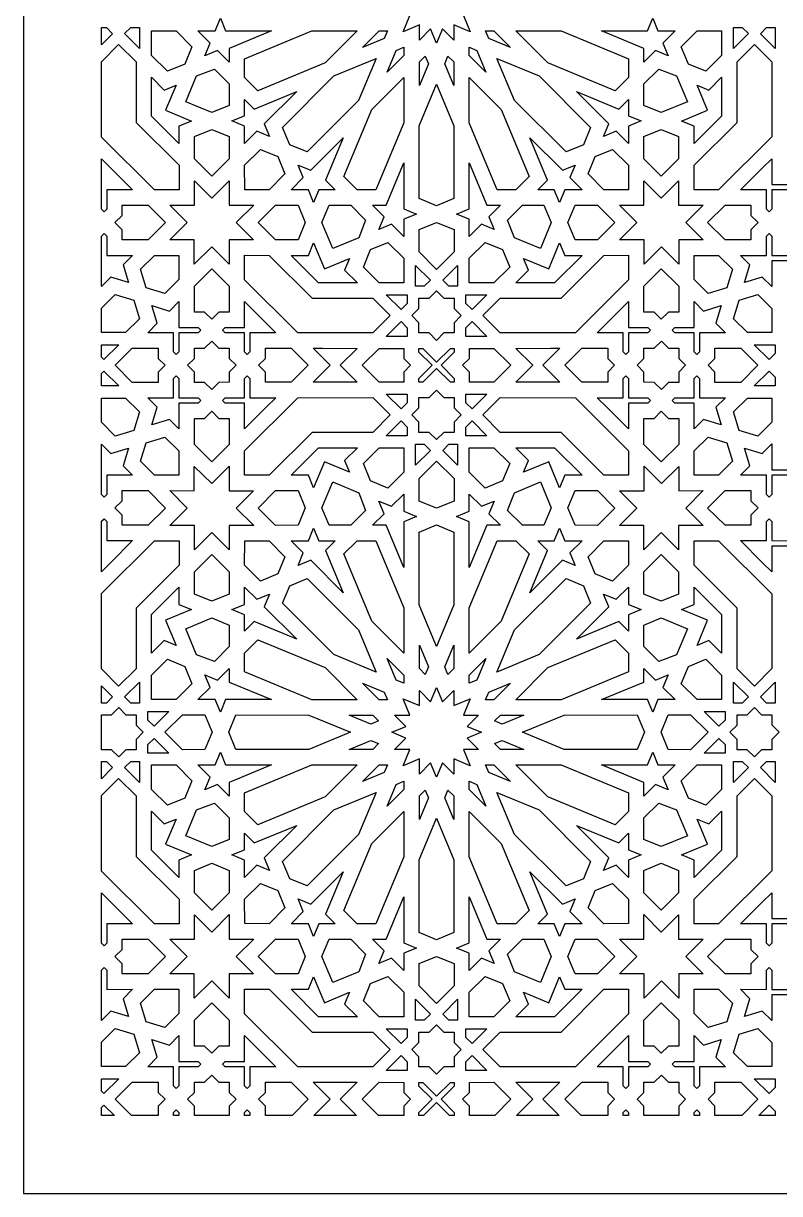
# Model space of a CAD drawing. Extents: x 3808 to 4808, y -954 to 1046.
# Drawn here: x 3808 to 4292, y -954 to -205 of the extents above; entities that cross this region are included whole.
import ezdxf

# ---------------------------------------------------------------- set-up
doc = ezdxf.new("R2010")
doc.units = 0
doc.layers.add('LAYER_1', color=18, linetype='CONTINUOUS')

msp = doc.modelspace()

# ---------------------------------------------------------------- linework, layer by layer
at = {"layer": 'LAYER_1'}
for points in [[(3808.12, -954.28), (4808.12, -954.28), (4808.12, 1045.72), (3808.12, 1045.72)], [(3937.55, -210.21), (3966.94, -210.2), (3939.8, -221.44), (3939.8, -230.18), (3932.36, -222.75), (3924.27, -226.1), (3927.62, -218.03), (3919.79, -210.22), (3930.85, -210.22), (3934.2, -202.14)], [(4214.21, -210.22), (4225.28, -210.22), (4217.45, -218.03), (4220.8, -226.1), (4212.71, -222.75), (4205.26, -230.18), (4205.27, -221.44), (4178.12, -210.2), (4207.51, -210.21), (4210.87, -202.14)], [(3865.23, -211.96), (3858.12, -219.06), (3858.12, -208.04), (3861.3, -208.03)], [(3882.43, -221.43), (3872.92, -211.95), (3876.86, -208.03), (3882.42, -208.02)], [(4268.21, -208.03), (4272.14, -211.95), (4262.64, -221.43), (4262.64, -208.02)], [(4289.33, -208.04), (4289.33, -221.44), (4279.83, -211.96), (4283.77, -208.03)], [(3915.96, -220.35), (3911.36, -231.45), (3900.24, -236.05), (3890.09, -225.93), (3890.08, -210.24), (3905.81, -210.23)], [(4001.29, -230.69), (3958.21, -248.53), (3949.69, -240.04), (3949.68, -228.02), (3992.77, -210.18), (4021.83, -210.17)], [(4039.08, -215.04), (4025.15, -220.81), (4035.81, -210.16), (4041.1, -210.16)], [(4109.26, -210.16), (4119.92, -220.81), (4105.99, -215.04), (4103.96, -210.16)], [(4152.3, -210.18), (4195.38, -228.02), (4195.37, -240.04), (4186.86, -248.53), (4143.77, -230.69), (4123.24, -210.17)], [(4254.98, -210.24), (4254.97, -225.93), (4244.83, -236.05), (4233.71, -231.45), (4229.11, -220.35), (4239.26, -210.23)], [(3880.21, -230.03), (3880.23, -268.8), (3907.71, -296.2), (3907.72, -311.9), (3891.99, -311.9), (3858.12, -278.13), (3858.12, -229.88), (3869.08, -218.93)], [(4051.65, -225.98), (4040.98, -236.62), (4046.76, -222.71), (4051.66, -220.69)], [(4098.3, -222.71), (4104.08, -236.62), (4093.41, -225.98), (4093.41, -220.69)], [(4287.1, -230.04), (4287.07, -278), (4253.07, -311.9), (4237.35, -311.9), (4237.35, -296.2), (4264.84, -268.8), (4264.86, -230.03), (4275.98, -218.93)], [(4022.66, -254.8), (3989.64, -287.68), (3978.54, -283.07), (3973.93, -271.99), (4006.89, -239.05), (4033.88, -227.88)], [(4067.3, -231.22), (4061.52, -245.12), (4061.53, -230.07), (4065.28, -226.34)], [(4083.53, -230.07), (4083.54, -245.12), (4077.76, -231.22), (4079.78, -226.34)], [(4138.17, -239.05), (4171.14, -271.99), (4166.53, -283.07), (4155.43, -287.68), (4122.4, -254.8), (4111.19, -227.88)], [(3939.81, -244.13), (3939.82, -257.9), (3928.7, -262.51), (3912.03, -255.63), (3918.93, -239), (3930.36, -234.71)], [(4226.14, -239), (4233.03, -255.63), (4216.37, -262.51), (4205.25, -257.9), (4205.26, -244.13), (4214.71, -234.71)], [(3898.24, -248.01), (3905.79, -244.88), (3899.12, -260.97), (3915.79, -267.85), (3907.7, -271.2), (3907.7, -282.25), (3890.11, -264.71), (3890.1, -239.89)], [(4051.63, -268.93), (4033.75, -311.94), (4021.71, -311.93), (4013.2, -303.43), (4031.08, -260.43), (4051.64, -239.93)], [(4083.61, -270.9), (4083.67, -317.45), (4072.53, -322.07), (4061.4, -317.45), (4061.46, -270.9), (4072.53, -244.31)], [(4113.98, -260.43), (4131.86, -303.43), (4123.35, -311.93), (4111.32, -311.94), (4093.44, -268.93), (4093.42, -239.93)], [(4254.95, -264.71), (4237.36, -282.25), (4237.37, -271.2), (4229.28, -267.85), (4245.94, -260.97), (4239.27, -244.88), (4246.82, -248.01), (4254.97, -239.89)], [(3962.27, -269.68), (3965.62, -277.75), (3957.53, -274.41), (3949.71, -282.22), (3949.71, -271.18), (3941.62, -267.84), (3949.7, -264.49), (3949.7, -253.99), (3955.89, -260.17), (3983.04, -248.93)], [(4189.17, -260.17), (4195.37, -253.99), (4195.36, -264.49), (4203.45, -267.84), (4195.36, -271.18), (4195.35, -282.22), (4187.53, -274.41), (4179.44, -277.75), (4182.8, -269.68), (4162.03, -248.93)], [(3939.83, -277.78), (3939.83, -292.09), (3928.72, -303.2), (3917.59, -292.11), (3917.59, -277.79), (3928.7, -273.19)], [(4227.48, -277.79), (4227.47, -292.11), (4216.35, -303.2), (4205.23, -292.09), (4205.24, -277.78), (4216.36, -273.19)], [(4001.54, -305.74), (4007.73, -311.92), (3997.21, -311.91), (3993.85, -319.99), (3990.51, -311.91), (3979.44, -311.9), (3987.27, -304.1), (3983.93, -296.02), (3992.01, -299.37), (4012.81, -278.64)], [(4153.05, -299.37), (4161.14, -296.02), (4157.79, -304.1), (4165.62, -311.9), (4154.56, -311.91), (4151.21, -319.99), (4147.86, -311.91), (4137.33, -311.92), (4143.52, -305.74), (4132.26, -278.64)], [(3864.12, -298.06), (3878.04, -311.97), (3861.46, -311.96), (3861.45, -324.24), (3859.74, -325.95), (3858.12, -324.33), (3858.12, -292.07)], [(3970.96, -290.63), (3975.54, -301.71), (3965.39, -311.82), (3949.73, -311.8), (3949.72, -296.18), (3959.86, -286.05)], [(4195.34, -296.18), (4195.34, -311.8), (4179.68, -311.82), (4169.52, -301.71), (4174.11, -290.63), (4185.21, -286.05)], [(4287.03, -308.54), (4299.33, -308.53), (4301.04, -310.24), (4299.33, -311.95), (4287.03, -311.96), (4287.04, -324.24), (4285.33, -325.95), (4283.62, -324.24), (4283.61, -311.96), (4267.03, -311.97), (4280.95, -298.06), (4287.02, -291.99)], [(4051.59, -324.05), (4059.68, -327.4), (4051.59, -330.74), (4051.58, -341.78), (4043.76, -333.97), (4035.67, -337.31), (4039.02, -329.23), (4031.59, -321.8), (4040.35, -321.81), (4051.61, -294.71)], [(4104.72, -321.81), (4113.48, -321.8), (4106.04, -329.23), (4109.4, -337.31), (4101.3, -333.97), (4093.49, -341.78), (4093.48, -330.74), (4085.39, -327.4), (4093.48, -324.05), (4093.46, -294.71)], [(3939.85, -321.66), (3955.49, -321.68), (3944.35, -332.76), (3955.46, -343.88), (3939.73, -343.86), (3939.71, -359.55), (3928.61, -348.44), (3917.47, -359.52), (3917.49, -343.96), (3901.89, -343.96), (3913.01, -332.86), (3901.88, -321.76), (3917.61, -321.76), (3917.6, -306.06), (3928.73, -317.15), (3939.84, -306.05)], [(4216.34, -317.15), (4227.46, -306.06), (4227.46, -321.76), (4243.18, -321.76), (4232.06, -332.86), (4243.17, -343.96), (4227.57, -343.96), (4227.59, -359.52), (4216.46, -348.44), (4205.35, -359.55), (4205.33, -343.86), (4189.6, -343.88), (4200.71, -332.76), (4189.58, -321.68), (4205.22, -321.66), (4205.22, -306.05)], [(3899.03, -332.87), (3887.92, -343.97), (3871.33, -343.98), (3871.33, -337.48), (3866.72, -332.88), (3871.33, -328.28), (3871.32, -321.78), (3887.9, -321.77)], [(3983.9, -321.77), (3988.5, -332.87), (3983.88, -343.97), (3969.54, -343.96), (3958.43, -332.85), (3969.55, -321.76)], [(4017.61, -321.79), (4027.05, -331.22), (4022.75, -342.64), (4006.09, -349.51), (3999.19, -332.88), (4003.81, -321.78)], [(4145.87, -332.88), (4138.98, -349.51), (4122.32, -342.64), (4118.02, -331.22), (4127.46, -321.79), (4141.26, -321.78)], [(4186.64, -332.85), (4175.53, -343.96), (4161.18, -343.97), (4156.57, -332.87), (4161.17, -321.77), (4175.51, -321.76)], [(4273.74, -321.78), (4273.74, -328.28), (4278.34, -332.88), (4273.73, -337.48), (4273.73, -343.98), (4257.15, -343.97), (4246.04, -332.87), (4257.16, -321.77)], [(4083.7, -337.33), (4083.71, -351.64), (4072.53, -362.83), (4061.35, -351.64), (4061.37, -337.33), (4072.53, -332.73)], [(3861.45, -341.57), (3861.46, -353.85), (3878.04, -353.84), (3871.97, -359.91), (3875.44, -371.21), (3864.11, -367.75), (3858.12, -373.74), (3858.12, -341.48), (3859.74, -339.86)], [(4287.04, -341.57), (4287.03, -353.85), (4299.34, -353.86), (4301.05, -355.57), (4299.33, -357.27), (4287.03, -357.27), (4287.02, -373.82), (4280.95, -367.75), (4269.62, -371.21), (4273.1, -359.91), (4267.03, -353.84), (4283.61, -353.85), (4283.62, -341.57), (4285.33, -339.86)], [(4000.73, -362.4), (4016.85, -355.74), (4013.72, -363.28), (4021.85, -371.41), (3996.99, -371.39), (3979.42, -353.83), (3990.48, -353.84), (3993.84, -345.77)], [(4051.57, -355.73), (4051.56, -371.43), (4035.83, -371.42), (4025.7, -361.29), (4030.31, -350.19), (4041.43, -345.6)], [(4114.75, -350.19), (4119.37, -361.29), (4109.23, -371.42), (4093.51, -371.43), (4093.5, -355.73), (4103.63, -345.6)], [(4154.58, -353.84), (4165.65, -353.83), (4148.08, -371.39), (4123.21, -371.41), (4131.34, -363.28), (4128.21, -355.74), (4144.34, -362.4), (4151.23, -345.77)], [(3907.58, -369.38), (3898.63, -378.28), (3886.76, -374.6), (3883.09, -362.76), (3892.01, -353.83), (3907.6, -353.83)], [(3965.44, -353.82), (3992.89, -381.26), (4031.73, -381.28), (4042.85, -392.39), (4031.72, -403.48), (3983.66, -403.45), (3949.7, -369.51), (3949.71, -353.81)], [(4195.36, -369.51), (4161.4, -403.45), (4113.35, -403.48), (4102.22, -392.39), (4113.33, -381.28), (4152.18, -381.26), (4179.63, -353.82), (4195.35, -353.81)], [(4253.05, -353.83), (4261.98, -362.76), (4258.3, -374.6), (4246.44, -378.28), (4237.49, -369.38), (4237.47, -353.83)], [(3939.82, -373.59), (3939.8, -390.14), (3933.29, -390.14), (3928.68, -394.73), (3924.08, -390.13), (3917.56, -390.13), (3917.57, -373.58), (3928.7, -362.48)], [(4068.6, -369.73), (4064.66, -373.65), (4059.1, -373.64), (4059.12, -360.24)], [(4085.97, -373.64), (4080.4, -373.65), (4076.46, -369.73), (4085.95, -360.24)], [(4227.49, -373.58), (4227.5, -390.13), (4220.99, -390.13), (4216.38, -394.73), (4211.78, -390.14), (4205.26, -390.14), (4205.25, -373.59), (4216.36, -362.48)], [(3878.79, -382.55), (3882.42, -394.42), (3873.55, -403.25), (3858.12, -403.23), (3858.12, -387.7), (3866.91, -378.92)], [(4053.78, -379.08), (4053.77, -384.63), (4049.84, -388.55), (4040.34, -379.07)], [(4077.19, -381.26), (4083.78, -381.26), (4083.78, -387.81), (4088.37, -392.39), (4083.78, -396.98), (4083.78, -403.49), (4077.27, -403.5), (4072.53, -408.23), (4067.8, -403.5), (4061.28, -403.49), (4061.28, -396.98), (4056.69, -392.39), (4061.29, -387.81), (4061.29, -381.26), (4067.87, -381.26), (4072.53, -376.62)], [(4095.23, -388.55), (4091.29, -384.63), (4091.29, -379.08), (4104.72, -379.07)], [(4287.01, -387.77), (4287.01, -403.23), (4271.51, -403.25), (4262.64, -394.42), (4266.27, -382.55), (4278.16, -378.92)], [(3907.67, -399.99), (3919.98, -399.99), (3921.69, -401.7), (3919.97, -403.41), (3907.67, -403.4), (3907.66, -415.68), (3905.95, -417.39), (3904.24, -415.68), (3904.25, -403.4), (3887.67, -403.39), (3893.75, -397.33), (3890.28, -386.02), (3901.61, -389.49), (3907.68, -383.44)], [(3963.57, -397.33), (3969.65, -403.39), (3953.07, -403.4), (3953.07, -415.68), (3951.36, -417.39), (3949.65, -415.68), (3949.65, -403.4), (3937.34, -403.41), (3935.63, -401.7), (3937.34, -399.99), (3949.64, -399.99), (3949.63, -383.44)], [(4195.42, -399.99), (4207.73, -399.99), (4209.44, -401.7), (4207.72, -403.41), (4195.42, -403.4), (4195.41, -415.68), (4193.7, -417.39), (4191.99, -415.68), (4192, -403.4), (4175.42, -403.39), (4181.49, -397.33), (4195.43, -383.44)], [(4243.46, -389.49), (4254.78, -386.02), (4251.32, -397.33), (4257.4, -403.39), (4240.82, -403.4), (4240.82, -415.68), (4239.11, -417.39), (4237.4, -415.68), (4237.39, -403.4), (4225.09, -403.41), (4223.38, -401.7), (4225.09, -399.99), (4237.39, -399.99), (4237.38, -383.44)], [(4053.76, -400.16), (4053.76, -405.71), (4040.33, -405.7), (4049.83, -396.23)], [(4104.74, -405.7), (4091.3, -405.71), (4091.3, -400.16), (4095.23, -396.23)], [(3869.17, -411.02), (3859.66, -420.5), (3858.12, -418.96), (3858.12, -411.02)], [(3933.28, -413.28), (3939.79, -413.29), (3939.79, -419.79), (3944.19, -424.19), (3939.79, -428.59), (3939.79, -435.09), (3933.28, -435.1), (3928.67, -439.7), (3924.06, -435.1), (3917.55, -435.11), (3917.54, -428.61), (3913.12, -424.19), (3917.54, -419.78), (3917.55, -413.27), (3924.06, -413.28), (3928.67, -408.68)], [(4221, -413.28), (4227.52, -413.27), (4227.52, -419.78), (4231.95, -424.19), (4227.52, -428.61), (4227.52, -435.11), (4221, -435.1), (4216.39, -439.7), (4211.79, -435.1), (4205.28, -435.09), (4205.28, -428.59), (4200.88, -424.19), (4205.28, -419.79), (4205.28, -413.29), (4211.79, -413.28), (4216.39, -408.68)], [(4289.33, -416.57), (4285.4, -420.5), (4275.9, -411.02), (4289.33, -411.01)], [(3894.35, -419.77), (3898.78, -424.19), (3894.35, -428.62), (3894.34, -435.12), (3877.76, -435.11), (3866.84, -424.19), (3877.76, -413.27), (3894.34, -413.26)], [(3979.56, -413.31), (3990.44, -424.19), (3979.56, -435.07), (3962.98, -435.08), (3962.98, -428.58), (3958.58, -424.19), (3962.98, -419.8), (3962.98, -413.3)], [(3999.59, -413.33), (4021.83, -413.34), (4010.94, -424.19), (4021.83, -435.04), (3999.59, -435.06), (3993.54, -435.06), (4004.41, -424.19), (3993.54, -413.32)], [(4051.53, -413.36), (4051.53, -419.86), (4055.86, -424.19), (4051.53, -428.52), (4051.53, -435.02), (4035.81, -435.03), (4024.93, -424.19), (4035.81, -413.35)], [(4083.8, -415.77), (4075.39, -424.19), (4083.8, -432.61), (4083.79, -435.02), (4081.37, -435.02), (4072.54, -426.18), (4072.53, -426.18), (4072.53, -426.18), (4063.69, -435.02), (4061.27, -435.02), (4061.27, -432.61), (4069.68, -424.19), (4061.27, -415.77), (4061.27, -413.36), (4063.69, -413.36), (4072.53, -422.2), (4072.53, -422.2), (4072.54, -422.2), (4081.37, -413.36), (4083.79, -413.36)], [(4120.13, -424.19), (4109.26, -435.03), (4093.53, -435.02), (4093.54, -428.52), (4089.2, -424.19), (4093.54, -419.86), (4093.53, -413.36), (4109.26, -413.35)], [(4140.65, -424.19), (4151.53, -435.06), (4145.48, -435.06), (4123.24, -435.04), (4134.12, -424.19), (4123.24, -413.34), (4145.48, -413.33), (4151.53, -413.32)], [(4182.09, -419.8), (4186.49, -424.19), (4182.09, -428.58), (4182.08, -435.08), (4165.5, -435.07), (4154.62, -424.19), (4165.5, -413.31), (4182.08, -413.3)], [(4267.3, -413.27), (4278.23, -424.19), (4267.3, -435.11), (4250.72, -435.12), (4250.72, -428.62), (4246.28, -424.19), (4250.72, -419.77), (4250.72, -413.26)], [(3869.17, -437.36), (3858.12, -437.36), (3858.12, -429.42), (3859.66, -427.88)], [(3907.66, -432.7), (3907.67, -444.98), (3919.97, -444.97), (3921.69, -446.68), (3919.98, -448.39), (3907.67, -448.4), (3907.68, -464.94), (3901.61, -458.89), (3890.28, -462.36), (3893.75, -451.05), (3887.67, -444.99), (3904.25, -444.98), (3904.24, -432.7), (3905.95, -430.99)], [(3953.07, -432.7), (3953.07, -444.98), (3969.65, -444.99), (3963.57, -451.05), (3949.63, -464.94), (3949.64, -448.39), (3937.34, -448.39), (3935.63, -446.68), (3937.34, -444.97), (3949.65, -444.98), (3949.65, -432.7), (3951.36, -430.99)], [(4195.41, -432.7), (4195.42, -444.98), (4207.72, -444.97), (4209.44, -446.68), (4207.73, -448.39), (4195.42, -448.39), (4195.43, -464.94), (4181.49, -451.05), (4175.42, -444.99), (4192, -444.98), (4191.99, -432.7), (4193.7, -430.99)], [(4240.82, -432.7), (4240.82, -444.98), (4257.4, -444.99), (4251.32, -451.05), (4254.78, -462.36), (4243.46, -458.89), (4237.38, -464.94), (4237.39, -448.4), (4225.09, -448.39), (4223.38, -446.68), (4225.09, -444.97), (4237.39, -444.98), (4237.4, -432.7), (4239.11, -430.99)], [(4289.33, -431.81), (4289.33, -437.37), (4275.9, -437.36), (4285.4, -427.88)], [(4077.27, -444.88), (4083.78, -444.89), (4083.78, -451.4), (4088.37, -455.99), (4083.78, -460.57), (4083.78, -467.12), (4077.19, -467.12), (4072.53, -471.76), (4067.87, -467.12), (4061.29, -467.12), (4061.29, -460.57), (4056.69, -455.99), (4061.28, -451.4), (4061.28, -444.89), (4067.8, -444.88), (4072.53, -440.15)], [(3882.42, -453.96), (3878.79, -465.83), (3866.91, -469.46), (3858.12, -460.68), (3858.12, -445.15), (3873.55, -445.13)], [(4042.85, -455.99), (4031.73, -467.1), (3992.89, -467.12), (3965.44, -494.56), (3949.71, -494.57), (3949.7, -478.87), (3983.66, -444.93), (4031.72, -444.9)], [(4053.76, -448.22), (4049.83, -452.15), (4040.33, -442.68), (4053.76, -442.67)], [(4104.74, -442.68), (4095.23, -452.15), (4091.3, -448.22), (4091.3, -442.67)], [(4161.4, -444.93), (4195.36, -478.87), (4195.35, -494.57), (4179.63, -494.56), (4152.18, -467.12), (4113.33, -467.1), (4102.22, -455.99), (4113.35, -444.9)], [(4287.01, -445.15), (4287.01, -460.61), (4278.16, -469.46), (4266.27, -465.83), (4262.64, -453.96), (4271.51, -445.13)], [(3933.29, -458.25), (3939.8, -458.24), (3939.82, -474.79), (3928.7, -485.9), (3917.57, -474.8), (3917.56, -458.26), (3924.08, -458.25), (3928.68, -453.65)], [(4220.99, -458.25), (4227.5, -458.26), (4227.49, -474.8), (4216.36, -485.9), (4205.25, -474.79), (4205.26, -458.24), (4211.78, -458.25), (4216.38, -453.65)], [(4053.77, -463.75), (4053.78, -469.31), (4040.34, -469.31), (4049.84, -459.83)], [(4104.72, -469.31), (4091.29, -469.31), (4091.29, -463.75), (4095.23, -459.83)], [(3907.58, -479), (3907.6, -494.56), (3892.01, -494.55), (3883.09, -485.63), (3886.76, -473.78), (3898.63, -470.1)], [(4258.3, -473.78), (4261.98, -485.63), (4253.05, -494.55), (4237.47, -494.56), (4237.49, -479), (4246.44, -470.1)], [(3864.11, -480.63), (3875.44, -477.17), (3871.97, -488.47), (3878.04, -494.54), (3861.46, -494.53), (3861.45, -506.81), (3859.74, -508.52), (3858.12, -506.91), (3858.12, -474.64)], [(4013.72, -485.1), (4016.85, -492.64), (4000.73, -485.98), (3993.84, -502.61), (3990.48, -494.54), (3979.42, -494.55), (3996.99, -476.99), (4021.85, -476.97)], [(4051.57, -492.65), (4041.43, -502.78), (4030.31, -498.19), (4025.7, -487.09), (4035.83, -476.96), (4051.56, -476.95)], [(4068.6, -478.65), (4059.12, -488.15), (4059.1, -474.74), (4064.66, -474.73)], [(4085.97, -474.74), (4085.95, -488.15), (4076.46, -478.65), (4080.4, -474.73)], [(4109.23, -476.96), (4119.37, -487.09), (4114.75, -498.19), (4103.63, -502.78), (4093.5, -492.65), (4093.51, -476.95)], [(4148.08, -476.99), (4165.65, -494.55), (4154.58, -494.54), (4151.23, -502.61), (4144.34, -485.98), (4128.21, -492.64), (4131.34, -485.1), (4123.21, -476.97)], [(4287.03, -491.11), (4299.33, -491.11), (4301.05, -492.81), (4299.34, -494.52), (4287.03, -494.53), (4287.04, -506.81), (4285.33, -508.52), (4283.62, -506.81), (4283.61, -494.53), (4267.03, -494.54), (4273.1, -488.47), (4269.62, -477.17), (4280.95, -480.63), (4287.02, -474.56)], [(4083.71, -496.74), (4083.7, -511.05), (4072.53, -515.65), (4061.37, -511.05), (4061.35, -496.74), (4072.53, -485.55)], [(3939.73, -504.53), (3955.46, -504.51), (3944.35, -515.62), (3955.49, -526.7), (3939.85, -526.72), (3939.84, -542.33), (3928.73, -531.23), (3917.6, -542.32), (3917.61, -526.63), (3901.88, -526.62), (3913.01, -515.52), (3901.89, -504.42), (3917.49, -504.43), (3917.47, -488.86), (3928.61, -499.94), (3939.71, -488.83)], [(4216.46, -499.94), (4227.59, -488.86), (4227.57, -504.43), (4243.17, -504.42), (4232.06, -515.52), (4243.18, -526.62), (4227.46, -526.63), (4227.46, -542.32), (4216.34, -531.23), (4205.22, -542.33), (4205.22, -526.72), (4189.58, -526.7), (4200.71, -515.62), (4189.6, -504.51), (4205.33, -504.53), (4205.35, -488.83)], [(4022.75, -505.75), (4027.05, -517.16), (4017.61, -526.59), (4003.81, -526.6), (3999.19, -515.5), (4006.09, -498.87)], [(4145.87, -515.5), (4141.26, -526.6), (4127.46, -526.59), (4118.02, -517.16), (4122.32, -505.75), (4138.98, -498.87)], [(3887.92, -504.41), (3899.03, -515.52), (3887.9, -526.61), (3871.32, -526.6), (3871.33, -520.1), (3866.72, -515.5), (3871.33, -510.9), (3871.33, -504.4)], [(3988.5, -515.51), (3983.9, -526.61), (3969.55, -526.62), (3958.43, -515.53), (3969.54, -504.42), (3983.88, -504.41)], [(4051.59, -517.65), (4059.68, -520.98), (4051.59, -524.33), (4051.61, -553.67), (4040.35, -526.57), (4031.59, -526.58), (4039.02, -519.15), (4035.67, -511.08), (4043.76, -514.42), (4051.58, -506.6)], [(4101.3, -514.42), (4109.4, -511.08), (4106.04, -519.15), (4113.48, -526.58), (4104.72, -526.57), (4093.46, -553.67), (4093.48, -524.33), (4085.39, -520.98), (4093.48, -517.65), (4093.49, -506.6)], [(4175.53, -504.42), (4186.64, -515.53), (4175.51, -526.62), (4161.17, -526.61), (4156.57, -515.51), (4161.18, -504.41)], [(4273.73, -510.9), (4278.34, -515.5), (4273.74, -520.1), (4273.74, -526.6), (4257.16, -526.61), (4246.04, -515.52), (4257.15, -504.41), (4273.73, -504.4)], [(3861.45, -524.14), (3861.46, -536.42), (3878.04, -536.41), (3864.12, -550.32), (3858.12, -556.32), (3858.12, -524.05), (3859.74, -522.43)], [(4287.04, -524.14), (4287.03, -536.42), (4299.33, -536.43), (4301.04, -538.14), (4299.33, -539.85), (4287.03, -539.84), (4287.02, -556.39), (4280.95, -550.32), (4267.03, -536.41), (4283.61, -536.42), (4283.62, -524.14), (4285.33, -522.43)], [(3997.21, -536.47), (4007.73, -536.46), (4001.54, -542.65), (4012.81, -569.74), (3992.01, -549.01), (3983.93, -552.36), (3987.27, -544.28), (3979.44, -536.48), (3990.51, -536.47), (3993.85, -528.39)], [(4083.67, -530.93), (4083.61, -577.48), (4072.53, -604.07), (4061.46, -577.48), (4061.4, -530.93), (4072.53, -526.31)], [(4154.56, -536.47), (4165.62, -536.48), (4157.79, -544.28), (4161.14, -552.36), (4153.05, -549.01), (4132.26, -569.74), (4143.52, -542.65), (4137.33, -536.46), (4147.86, -536.47), (4151.21, -528.39)], [(3907.72, -536.49), (3907.71, -552.18), (3880.23, -579.58), (3880.21, -618.35), (3869.08, -629.45), (3858.12, -618.5), (3858.12, -570.25), (3891.99, -536.48)], [(3975.54, -546.67), (3970.96, -557.75), (3959.86, -562.33), (3949.72, -552.21), (3949.73, -536.58), (3965.39, -536.56)], [(4051.63, -579.45), (4051.64, -608.45), (4031.08, -587.95), (4013.2, -544.95), (4021.71, -536.45), (4033.75, -536.44)], [(4123.35, -536.45), (4131.86, -544.95), (4113.98, -587.95), (4093.42, -608.45), (4093.44, -579.45), (4111.32, -536.44)], [(4195.34, -536.58), (4195.34, -552.21), (4185.21, -562.33), (4174.11, -557.75), (4169.52, -546.67), (4179.68, -536.56)], [(4287.07, -570.38), (4287.1, -618.34), (4275.98, -629.45), (4264.86, -618.35), (4264.84, -579.58), (4237.35, -552.18), (4237.35, -536.49), (4253.07, -536.48)], [(3939.83, -556.29), (3939.83, -570.6), (3928.7, -575.19), (3917.59, -570.59), (3917.59, -556.27), (3928.72, -545.18)], [(4227.47, -556.27), (4227.48, -570.59), (4216.36, -575.19), (4205.24, -570.6), (4205.23, -556.29), (4216.35, -545.18)], [(4022.66, -593.58), (4033.88, -620.5), (4006.89, -609.33), (3973.93, -576.39), (3978.54, -565.31), (3989.64, -560.7)], [(4166.53, -565.31), (4171.14, -576.39), (4138.17, -609.33), (4111.19, -620.5), (4122.4, -593.58), (4155.43, -560.7)], [(3907.7, -577.18), (3915.79, -580.53), (3899.12, -587.41), (3905.79, -603.5), (3898.24, -600.38), (3890.1, -608.49), (3890.11, -583.68), (3907.7, -566.14)], [(3957.53, -573.97), (3965.62, -570.63), (3962.27, -578.7), (3983.04, -599.45), (3955.89, -588.22), (3949.7, -594.39), (3949.7, -583.89), (3941.62, -580.54), (3949.71, -577.2), (3949.71, -566.16)], [(4195.36, -577.2), (4203.45, -580.54), (4195.36, -583.89), (4195.37, -594.39), (4189.17, -588.22), (4162.03, -599.45), (4182.8, -578.7), (4179.44, -570.63), (4187.53, -573.97), (4195.35, -566.16)], [(4254.95, -583.68), (4254.97, -608.49), (4246.82, -600.38), (4239.27, -603.5), (4245.94, -587.41), (4229.28, -580.53), (4237.37, -577.18), (4237.36, -566.14)], [(3939.82, -590.48), (3939.81, -604.25), (3930.36, -613.67), (3918.93, -609.39), (3912.03, -592.75), (3928.7, -585.87)], [(4233.03, -592.75), (4226.14, -609.39), (4214.71, -613.67), (4205.26, -604.25), (4205.25, -590.48), (4216.37, -585.87)], [(4001.29, -617.69), (4021.83, -638.21), (3992.77, -638.2), (3949.68, -620.36), (3949.69, -608.34), (3958.21, -599.85)], [(4067.3, -617.16), (4065.28, -622.05), (4061.53, -618.31), (4061.52, -603.26)], [(4083.53, -618.31), (4079.78, -622.05), (4077.76, -617.16), (4083.54, -603.26)], [(4195.37, -608.34), (4195.38, -620.36), (4152.3, -638.2), (4123.24, -638.21), (4143.77, -617.69), (4186.86, -599.85)], [(3911.36, -616.93), (3915.96, -628.03), (3905.81, -638.15), (3890.08, -638.14), (3890.09, -622.45), (3900.24, -612.33)], [(4051.65, -622.4), (4051.66, -627.69), (4046.76, -625.67), (4040.98, -611.77)], [(4098.3, -625.67), (4093.41, -627.69), (4093.41, -622.4), (4104.08, -611.77)], [(4254.97, -622.45), (4254.98, -638.14), (4239.26, -638.15), (4229.11, -628.03), (4233.71, -616.93), (4244.83, -612.33)], [(3939.8, -626.95), (3966.94, -638.18), (3937.55, -638.17), (3934.2, -646.24), (3930.85, -638.17), (3919.79, -638.16), (3927.62, -630.36), (3924.27, -622.28), (3932.36, -625.63), (3939.8, -618.2)], [(4212.71, -625.63), (4220.8, -622.28), (4217.45, -630.36), (4225.28, -638.16), (4214.21, -638.17), (4210.87, -646.24), (4207.51, -638.17), (4178.12, -638.18), (4205.27, -626.95), (4205.26, -618.2)], [(3882.42, -640.36), (3876.86, -640.36), (3872.92, -636.43), (3882.43, -626.95)], [(4039.08, -633.34), (4041.1, -638.22), (4035.81, -638.22), (4025.15, -627.57)], [(4109.26, -638.22), (4103.96, -638.22), (4105.99, -633.34), (4119.92, -627.57)], [(4272.14, -636.43), (4268.21, -640.36), (4262.64, -640.36), (4262.64, -626.95)], [(4289.33, -640.34), (4283.77, -640.35), (4279.83, -636.42), (4289.33, -626.94)], [(3865.23, -636.42), (3861.3, -640.35), (3858.12, -640.35), (3858.12, -629.32)], [(4076.3, -639.5), (4083.52, -632.3), (4083.52, -641.97), (4094.01, -637.65), (4089.68, -648.12), (4099.37, -648.11), (4092.17, -655.32), (4101.22, -659.05), (4092.17, -662.78), (4099.37, -669.99), (4089.68, -669.98), (4094.01, -680.46), (4083.52, -676.13), (4083.52, -685.8), (4076.3, -678.61), (4072.53, -687.69), (4068.76, -678.61), (4061.54, -685.8), (4061.55, -676.13), (4051.06, -680.46), (4055.38, -669.98), (4045.69, -669.99), (4052.9, -662.78), (4043.85, -659.05), (4052.9, -655.32), (4045.69, -648.11), (4055.38, -648.12), (4051.06, -637.65), (4061.55, -641.97), (4061.54, -632.3), (4068.76, -639.5), (4072.53, -630.41)], [(3873.67, -647.85), (3880.24, -647.85), (3880.24, -654.43), (3884.86, -659.05), (3880.24, -663.68), (3880.24, -670.25), (3873.67, -670.25), (3869.09, -674.83), (3864.48, -670.25), (3858.12, -670.25), (3858.12, -647.85), (3864.48, -647.85), (3869.09, -643.27)], [(4280.58, -647.85), (4287.11, -647.85), (4287.11, -654.36), (4291.83, -659.05), (4287.11, -663.75), (4287.11, -670.25), (4280.58, -670.25), (4275.98, -674.83), (4271.4, -670.25), (4264.83, -670.25), (4264.83, -663.68), (4260.21, -659.05), (4264.83, -654.43), (4264.83, -647.85), (4271.4, -647.85), (4275.98, -643.27)], [(3901.3, -645.69), (3891.79, -655.16), (3887.86, -651.22), (3887.86, -645.67)], [(3924.25, -647.93), (3928.85, -659.05), (3924.25, -670.17), (3909.91, -670.19), (3898.72, -659.05), (3909.91, -647.91)], [(3990.81, -648.01), (4017.42, -659.05), (3990.81, -670.09), (3944.16, -670.15), (3939.54, -659.05), (3944.16, -647.95)], [(4031.71, -648.08), (4035.45, -651.82), (4030.56, -653.84), (4016.63, -648.08)], [(4114.51, -653.84), (4109.61, -651.82), (4113.36, -648.08), (4128.44, -648.08)], [(4205.53, -659.05), (4200.91, -670.15), (4154.26, -670.09), (4127.64, -659.05), (4154.26, -648.01), (4200.91, -647.95)], [(4246.34, -659.05), (4235.16, -670.19), (4220.82, -670.17), (4216.22, -659.05), (4220.82, -647.93), (4235.16, -647.91)], [(4257.21, -651.22), (4253.28, -655.16), (4243.77, -645.69), (4257.2, -645.67)], [(3901.3, -672.42), (3887.86, -672.43), (3887.86, -666.88), (3891.79, -662.95)], [(4035.45, -666.28), (4031.71, -670.02), (4016.63, -670.03), (4030.56, -664.26)], [(4128.44, -670.03), (4113.36, -670.02), (4109.61, -666.28), (4114.51, -664.26)], [(4257.21, -666.88), (4257.2, -672.43), (4243.77, -672.42), (4253.28, -662.95)], [(3937.55, -679.93), (3966.94, -679.92), (3939.8, -691.16), (3939.8, -699.9), (3932.36, -692.48), (3924.27, -695.82), (3927.62, -687.75), (3919.79, -679.94), (3930.85, -679.94), (3934.2, -671.86)], [(4214.21, -679.94), (4225.28, -679.94), (4217.45, -687.75), (4220.8, -695.82), (4212.71, -692.48), (4205.26, -699.9), (4205.27, -691.16), (4178.12, -679.92), (4207.51, -679.93), (4210.87, -671.86)], [(3865.23, -681.68), (3858.12, -688.79), (3858.12, -677.76), (3861.3, -677.76)], [(3882.43, -691.15), (3872.92, -681.68), (3876.86, -677.75), (3882.42, -677.74)], [(3915.96, -690.07), (3911.36, -701.17), (3900.24, -705.77), (3890.09, -695.66), (3890.08, -679.96), (3905.81, -679.95)], [(4001.29, -700.41), (3958.21, -718.25), (3949.69, -709.76), (3949.68, -697.74), (3992.77, -679.9), (4021.83, -679.89)], [(4039.08, -684.76), (4025.15, -690.53), (4035.81, -679.88), (4041.1, -679.88)], [(4109.26, -679.88), (4119.92, -690.53), (4105.99, -684.76), (4103.96, -679.88)], [(4152.3, -679.9), (4195.38, -697.74), (4195.37, -709.76), (4186.86, -718.25), (4143.77, -700.41), (4123.24, -679.89)], [(4254.98, -679.96), (4254.97, -695.66), (4244.83, -705.77), (4233.71, -701.17), (4229.11, -690.07), (4239.26, -679.95)], [(4268.21, -677.75), (4272.14, -681.68), (4262.64, -691.15), (4262.64, -677.74)], [(4289.33, -677.76), (4289.33, -691.17), (4279.83, -681.68), (4283.77, -677.76)], [(3880.21, -699.75), (3880.23, -738.52), (3907.71, -765.92), (3907.72, -781.62), (3891.99, -781.63), (3858.12, -747.85), (3858.12, -699.61), (3869.08, -688.65)], [(4287.1, -699.76), (4287.07, -747.73), (4253.07, -781.63), (4237.35, -781.62), (4237.35, -765.92), (4264.84, -738.52), (4264.86, -699.75), (4275.98, -688.65)], [(4051.65, -695.7), (4040.98, -706.34), (4046.76, -692.43), (4051.66, -690.41)], [(4067.3, -700.94), (4061.52, -714.85), (4061.53, -699.79), (4065.28, -696.06)], [(4083.53, -699.79), (4083.54, -714.85), (4077.76, -700.94), (4079.78, -696.06)], [(4098.3, -692.43), (4104.08, -706.34), (4093.41, -695.7), (4093.41, -690.41)], [(4022.66, -724.52), (3989.64, -757.4), (3978.54, -752.79), (3973.93, -741.71), (4006.89, -708.77), (4033.88, -697.6)], [(4138.17, -708.77), (4171.14, -741.71), (4166.53, -752.79), (4155.43, -757.4), (4122.4, -724.52), (4111.19, -697.6)], [(3898.24, -717.73), (3905.79, -714.6), (3899.12, -730.7), (3915.79, -737.58), (3907.7, -740.92), (3907.7, -751.97), (3890.11, -734.43), (3890.1, -709.61)], [(3939.81, -713.85), (3939.82, -727.63), (3928.7, -732.23), (3912.03, -725.35), (3918.93, -708.72), (3930.36, -704.43)], [(4051.63, -738.66), (4033.75, -781.66), (4021.71, -781.65), (4013.2, -773.15), (4031.08, -730.15), (4051.64, -709.65)], [(4113.98, -730.15), (4131.86, -773.15), (4123.35, -781.65), (4111.32, -781.66), (4093.44, -738.66), (4093.42, -709.65)], [(4226.14, -708.72), (4233.03, -725.35), (4216.37, -732.23), (4205.25, -727.63), (4205.26, -713.85), (4214.71, -704.43)], [(4254.95, -734.43), (4237.36, -751.97), (4237.37, -740.92), (4229.28, -737.58), (4245.94, -730.7), (4239.27, -714.6), (4246.82, -717.73), (4254.97, -709.61)], [(3962.27, -739.4), (3965.62, -747.47), (3957.53, -744.13), (3949.71, -751.95), (3949.71, -740.9), (3941.62, -737.56), (3949.7, -734.21), (3949.7, -723.71), (3955.89, -729.89), (3983.04, -718.65)], [(4083.61, -740.62), (4083.67, -787.17), (4072.53, -791.8), (4061.4, -787.17), (4061.46, -740.62), (4072.53, -714.03)], [(4189.17, -729.89), (4195.37, -723.71), (4195.36, -734.21), (4203.45, -737.56), (4195.36, -740.9), (4195.35, -751.95), (4187.53, -744.13), (4179.44, -747.47), (4182.8, -739.4), (4162.03, -718.65)], [(3939.83, -747.5), (3939.83, -761.82), (3928.72, -772.92), (3917.59, -761.83), (3917.59, -747.51), (3928.7, -742.91)], [(4001.54, -775.46), (4007.73, -781.64), (3997.21, -781.63), (3993.85, -789.71), (3990.51, -781.63), (3979.44, -781.62), (3987.27, -773.82), (3983.93, -765.74), (3992.01, -769.09), (4012.81, -748.37)], [(4153.05, -769.09), (4161.14, -765.74), (4157.79, -773.82), (4165.62, -781.62), (4154.56, -781.63), (4151.21, -789.71), (4147.86, -781.63), (4137.33, -781.64), (4143.52, -775.46), (4132.26, -748.37)], [(4227.48, -747.51), (4227.47, -761.83), (4216.35, -772.92), (4205.23, -761.82), (4205.24, -747.5), (4216.36, -742.91)], [(3970.96, -760.35), (3975.54, -771.44), (3965.39, -781.55), (3949.73, -781.53), (3949.72, -765.9), (3959.86, -755.77)], [(4195.34, -765.9), (4195.34, -781.53), (4179.68, -781.55), (4169.52, -771.44), (4174.11, -760.35), (4185.21, -755.77)], [(3864.12, -767.78), (3878.04, -781.69), (3861.46, -781.68), (3861.45, -793.96), (3859.74, -795.67), (3858.12, -794.05), (3858.12, -761.79)], [(4287.03, -778.26), (4299.33, -778.25), (4301.04, -779.96), (4299.33, -781.67), (4287.03, -781.68), (4287.04, -793.96), (4285.33, -795.67), (4283.62, -793.96), (4283.61, -781.68), (4267.03, -781.69), (4280.95, -767.78), (4287.02, -761.71)], [(4051.59, -793.77), (4059.68, -797.12), (4051.59, -800.46), (4051.58, -811.5), (4043.76, -803.69), (4035.67, -807.03), (4039.02, -798.95), (4031.59, -791.52), (4040.35, -791.53), (4051.61, -764.44)], [(4104.72, -791.53), (4113.48, -791.52), (4106.04, -798.95), (4109.4, -807.03), (4101.3, -803.69), (4093.49, -811.5), (4093.48, -800.46), (4085.39, -797.12), (4093.48, -793.77), (4093.46, -764.44)], [(3939.85, -791.38), (3955.49, -791.4), (3944.35, -802.48), (3955.46, -813.6), (3939.73, -813.58), (3939.71, -829.27), (3928.61, -818.16), (3917.47, -829.25), (3917.49, -813.68), (3901.89, -813.68), (3913.01, -802.58), (3901.88, -791.49), (3917.61, -791.48), (3917.6, -775.78), (3928.73, -786.87), (3939.84, -775.77)], [(4216.34, -786.87), (4227.46, -775.78), (4227.46, -791.48), (4243.18, -791.49), (4232.06, -802.58), (4243.17, -813.68), (4227.57, -813.68), (4227.59, -829.25), (4216.46, -818.16), (4205.35, -829.27), (4205.33, -813.58), (4189.6, -813.6), (4200.71, -802.48), (4189.58, -791.4), (4205.22, -791.38), (4205.22, -775.77)], [(3899.03, -802.59), (3887.92, -813.69), (3871.33, -813.7), (3871.33, -807.2), (3866.72, -802.6), (3871.33, -798), (3871.32, -791.5), (3887.9, -791.49)], [(3983.9, -791.49), (3988.5, -802.59), (3983.88, -813.69), (3969.54, -813.68), (3958.43, -802.58), (3969.55, -791.48)], [(4017.61, -791.51), (4027.05, -800.95), (4022.75, -812.36), (4006.09, -819.24), (3999.19, -802.6), (4003.81, -791.5)], [(4145.87, -802.6), (4138.98, -819.24), (4122.32, -812.36), (4118.02, -800.95), (4127.46, -791.51), (4141.26, -791.5)], [(4186.64, -802.58), (4175.53, -813.68), (4161.18, -813.69), (4156.57, -802.59), (4161.17, -791.49), (4175.51, -791.48)], [(4273.74, -791.5), (4273.74, -798), (4278.34, -802.6), (4273.73, -807.2), (4273.73, -813.7), (4257.15, -813.69), (4246.04, -802.59), (4257.16, -791.49)], [(4083.7, -807.05), (4083.71, -821.36), (4072.53, -832.55), (4061.35, -821.36), (4061.37, -807.05), (4072.53, -802.45)], [(3861.45, -811.29), (3861.46, -823.57), (3878.04, -823.56), (3871.97, -829.63), (3875.44, -840.93), (3864.11, -837.47), (3858.12, -843.46), (3858.12, -811.2), (3859.74, -809.58)], [(4000.73, -832.12), (4016.85, -825.47), (4013.72, -833), (4021.85, -841.13), (3996.99, -841.11), (3979.42, -823.55), (3990.48, -823.56), (3993.84, -815.49)], [(4051.57, -825.45), (4051.56, -841.15), (4035.83, -841.14), (4025.7, -831.01), (4030.31, -819.91), (4041.43, -815.32)], [(4114.75, -819.91), (4119.37, -831.01), (4109.23, -841.14), (4093.51, -841.15), (4093.5, -825.45), (4103.63, -815.32)], [(4154.58, -823.56), (4165.65, -823.55), (4148.08, -841.11), (4123.21, -841.13), (4131.34, -833), (4128.21, -825.47), (4144.34, -832.12), (4151.23, -815.49)], [(4287.04, -811.29), (4287.03, -823.57), (4299.34, -823.58), (4301.05, -825.29), (4299.33, -827), (4287.03, -826.99), (4287.02, -843.54), (4280.95, -837.47), (4269.62, -840.93), (4273.1, -829.63), (4267.03, -823.56), (4283.61, -823.57), (4283.62, -811.29), (4285.33, -809.58)], [(3907.58, -839.1), (3898.63, -848.01), (3886.76, -844.33), (3883.09, -832.48), (3892.01, -823.56), (3907.6, -823.55)], [(3965.44, -823.55), (3992.89, -850.98), (4031.73, -851), (4042.85, -862.11), (4031.72, -873.2), (3983.66, -873.17), (3949.7, -839.23), (3949.71, -823.54)], [(4195.36, -839.23), (4161.4, -873.17), (4113.35, -873.2), (4102.22, -862.11), (4113.33, -851), (4152.18, -850.98), (4179.63, -823.55), (4195.35, -823.54)], [(4253.05, -823.56), (4261.98, -832.48), (4258.3, -844.33), (4246.44, -848.01), (4237.49, -839.1), (4237.47, -823.55)], [(4068.6, -839.45), (4064.66, -843.37), (4059.1, -843.36), (4059.12, -829.96)], [(4085.97, -843.36), (4080.4, -843.37), (4076.46, -839.45), (4085.95, -829.96)], [(3939.82, -843.31), (3939.8, -859.86), (3933.29, -859.86), (3928.68, -864.45), (3924.08, -859.85), (3917.56, -859.85), (3917.57, -843.3), (3928.7, -832.21)], [(4227.49, -843.3), (4227.5, -859.85), (4220.99, -859.85), (4216.38, -864.45), (4211.78, -859.86), (4205.26, -859.86), (4205.25, -843.31), (4216.36, -832.21)], [(3878.79, -852.27), (3882.42, -864.14), (3873.55, -872.97), (3858.12, -872.95), (3858.12, -857.42), (3866.91, -848.64)], [(3907.67, -869.71), (3919.98, -869.71), (3921.69, -871.42), (3919.97, -873.13), (3907.67, -873.12), (3907.66, -885.4), (3905.95, -887.11), (3904.24, -885.4), (3904.25, -873.12), (3887.67, -873.11), (3893.75, -867.05), (3890.28, -855.74), (3901.61, -859.22), (3907.68, -853.16)], [(3963.57, -867.06), (3969.65, -873.11), (3953.07, -873.12), (3953.07, -885.4), (3951.36, -887.11), (3949.65, -885.41), (3949.65, -873.12), (3937.34, -873.13), (3935.63, -871.42), (3937.34, -869.72), (3949.64, -869.71), (3949.63, -853.16)], [(4053.78, -848.8), (4053.77, -854.35), (4049.84, -858.28), (4040.34, -848.79)], [(4077.19, -850.98), (4083.78, -850.98), (4083.78, -857.54), (4088.37, -862.11), (4083.78, -866.7), (4083.78, -873.21), (4077.27, -873.22), (4072.53, -877.95), (4067.8, -873.22), (4061.28, -873.21), (4061.28, -866.7), (4056.69, -862.11), (4061.29, -857.54), (4061.29, -850.98), (4067.87, -850.98), (4072.53, -846.34)], [(4095.23, -858.28), (4091.29, -854.35), (4091.29, -848.8), (4104.72, -848.79)], [(4195.42, -869.71), (4207.73, -869.72), (4209.44, -871.42), (4207.72, -873.13), (4195.42, -873.12), (4195.41, -885.41), (4193.7, -887.11), (4191.99, -885.4), (4192, -873.12), (4175.42, -873.11), (4181.49, -867.06), (4195.43, -853.16)], [(4243.46, -859.22), (4254.78, -855.74), (4251.32, -867.05), (4257.4, -873.11), (4240.82, -873.12), (4240.82, -885.4), (4239.11, -887.11), (4237.4, -885.4), (4237.39, -873.12), (4225.09, -873.13), (4223.38, -871.42), (4225.09, -869.71), (4237.39, -869.71), (4237.38, -853.16)], [(4287.01, -857.49), (4287.01, -872.95), (4271.51, -872.97), (4262.64, -864.14), (4266.27, -852.27), (4278.16, -848.64)], [(4053.76, -869.88), (4053.76, -875.43), (4040.33, -875.43), (4049.83, -865.95)], [(4104.74, -875.43), (4091.3, -875.43), (4091.3, -869.88), (4095.23, -865.95)], [(3869.17, -880.74), (3859.66, -890.22), (3858.12, -888.68), (3858.12, -880.74)], [(3894.35, -889.49), (3898.78, -893.91), (3894.35, -898.34), (3894.34, -904.28), (3877.22, -904.28), (3866.84, -893.91), (3877.76, -882.99), (3894.34, -882.99)], [(3933.28, -883), (3939.79, -883.01), (3939.79, -889.51), (3944.19, -893.91), (3939.79, -898.31), (3939.79, -904.28), (3917.55, -904.28), (3917.54, -898.33), (3913.12, -893.91), (3917.54, -889.5), (3917.55, -882.99), (3924.06, -883), (3928.67, -878.4)], [(3979.56, -883.03), (3990.44, -893.91), (3980.07, -904.28), (3962.98, -904.28), (3962.98, -898.3), (3958.58, -893.91), (3962.98, -889.53), (3962.98, -883.02)], [(3999.59, -883.05), (4021.83, -883.06), (4010.94, -893.91), (4021.35, -904.28), (3994.04, -904.28), (4004.41, -893.91), (3993.54, -883.04)], [(4051.53, -883.08), (4051.53, -889.58), (4055.86, -893.91), (4051.53, -898.24), (4051.53, -904.28), (4035.33, -904.28), (4024.93, -893.91), (4035.81, -883.07)], [(4083.8, -885.49), (4075.39, -893.91), (4083.8, -902.33), (4083.79, -904.28), (4080.92, -904.28), (4072.54, -895.9), (4072.53, -895.9), (4072.53, -895.9), (4064.15, -904.28), (4061.27, -904.28), (4061.27, -902.33), (4069.68, -893.91), (4061.27, -885.49), (4061.27, -883.08), (4063.69, -883.08), (4072.53, -891.92), (4072.53, -891.92), (4072.54, -891.92), (4081.37, -883.08), (4083.79, -883.08)], [(4120.13, -893.91), (4109.73, -904.28), (4093.53, -904.28), (4093.54, -898.24), (4089.2, -893.91), (4093.54, -889.58), (4093.53, -883.08), (4109.26, -883.07)], [(4140.65, -893.91), (4151.03, -904.28), (4123.72, -904.28), (4134.12, -893.91), (4123.24, -883.06), (4145.48, -883.05), (4151.53, -883.04)], [(4182.09, -889.53), (4186.49, -893.91), (4182.09, -898.3), (4182.08, -904.28), (4165, -904.28), (4154.62, -893.91), (4165.5, -883.03), (4182.08, -883.02)], [(4221, -883), (4227.52, -882.99), (4227.52, -889.5), (4231.95, -893.91), (4227.52, -898.33), (4227.52, -904.28), (4205.28, -904.28), (4205.28, -898.31), (4200.88, -893.91), (4205.28, -889.51), (4205.28, -883.01), (4211.79, -883), (4216.39, -878.4)], [(4267.3, -882.99), (4278.23, -893.91), (4267.85, -904.28), (4250.72, -904.28), (4250.72, -898.34), (4246.28, -893.91), (4250.72, -889.49), (4250.72, -882.99)], [(4289.33, -886.29), (4285.4, -890.22), (4275.9, -880.74), (4289.33, -880.74)], [(3866.36, -904.28), (3858.12, -904.28), (3858.12, -899.14), (3859.66, -897.6)], [(4289.33, -901.53), (4289.33, -904.28), (4278.7, -904.28), (4285.4, -897.6)], [(3907.66, -902.42), (3907.66, -904.28), (3904.24, -904.28), (3904.24, -902.42), (3905.95, -900.71)], [(3953.07, -902.42), (3953.07, -904.28), (3949.65, -904.28), (3949.65, -902.42), (3951.36, -900.71)], [(4195.41, -902.42), (4195.41, -904.28), (4191.99, -904.28), (4191.99, -902.42), (4193.7, -900.71)], [(4240.82, -902.42), (4240.82, -904.28), (4237.4, -904.28), (4237.4, -902.42), (4239.11, -900.71)]]:
    msp.add_lwpolyline(points, close=True, dxfattribs=at)
msp.add_lwpolyline([(4089.68, -200.26), (4094.01, -210.74), (4083.52, -206.41), (4083.52, -216.08), (4076.3, -208.88), (4072.53, -217.97), (4068.76, -208.88), (4061.54, -216.08), (4061.55, -206.41), (4051.06, -210.74), (4055.38, -200.26)], dxfattribs=at)

doc.saveas('drawing.dxf')
